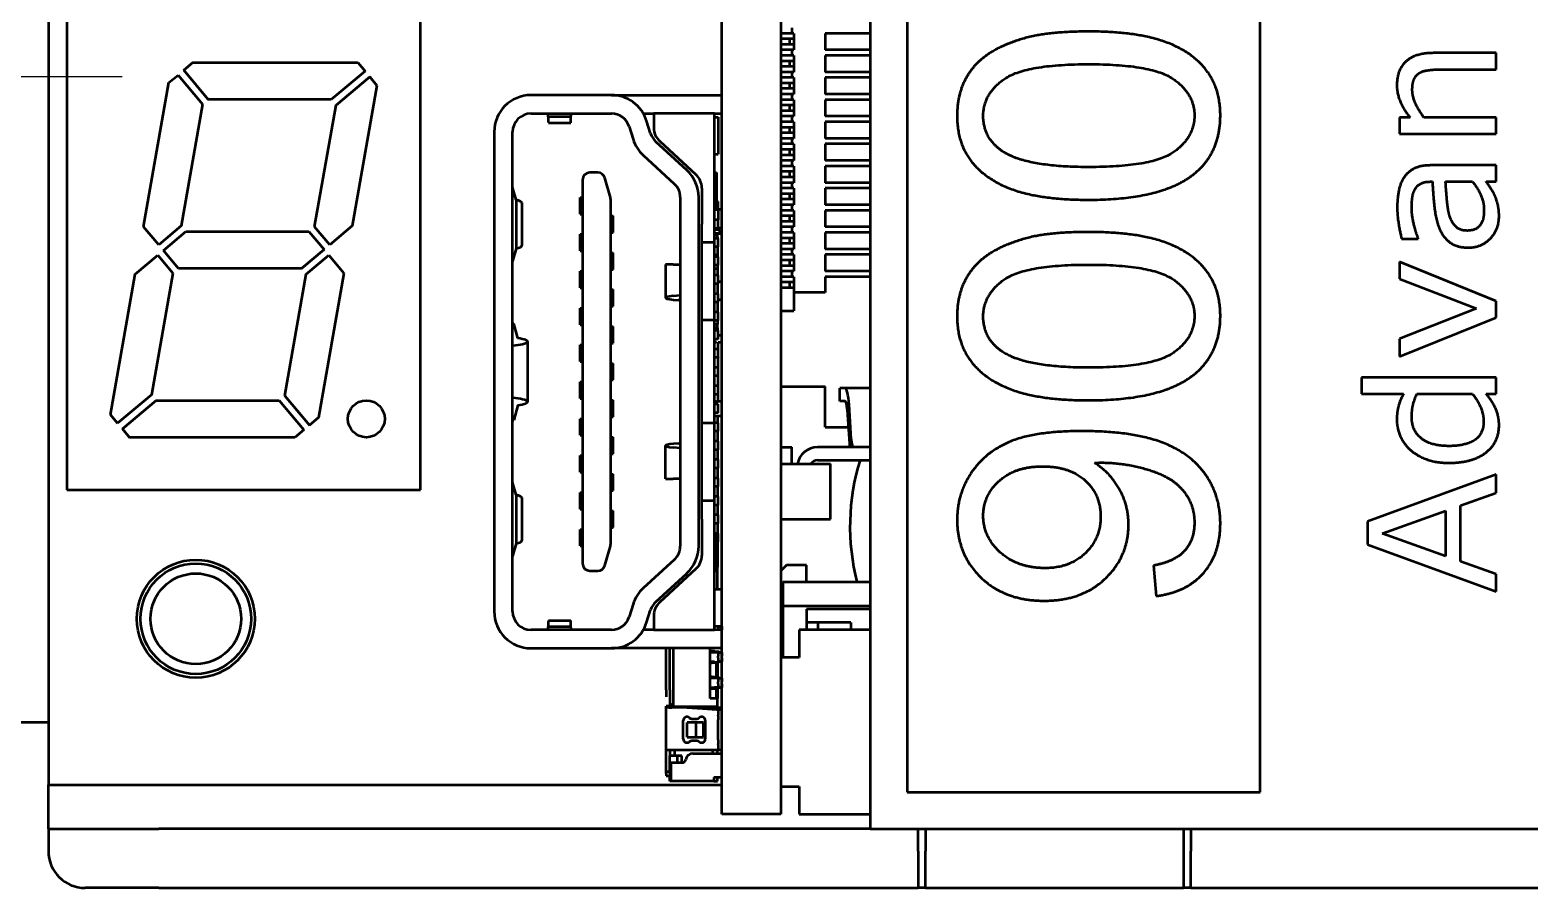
# Model space of a CAD drawing. Header units: millimetres. Extents: x 3137 to 5094, y 789 to 1822.
# Drawn here: x 3301.24 to 3341.92, y 1520.21 to 1543.48 of the extents above; entities that cross this region are included whole.
import ezdxf

# ---------------------------------------------------------------- set-up
doc = ezdxf.new("R2010")
doc.units = ezdxf.units.MM
doc.header["$LTSCALE"] = 1.8
doc.layers.add('외형선(ISO)', color=7, linetype='Continuous', lineweight=50)
doc.layers.add('중심 표식(ISO)', color=7, linetype='Continuous', lineweight=25)

msp = doc.modelspace()

# ---------------------------------------------------------------- linework, layer by layer
at = {"layer": '외형선(ISO)'}
for p, q in [((3321.618, 1612.211), (3321.618, 1522.211)), ((3324.042, 1611.811), (3324.042, 1521.811)), ((3301.742, 1611.011), (3301.742, 1523.011)), ((3325.042, 1610.811), (3325.042, 1522.811)), ((3334.627, 1522.811), (3334.627, 1610.811)), ((3320.018, 1522.211), (3320.018, 1551.111)), ((3302.242, 1544.011), (3302.242, 1531.011)), ((3311.842, 1531.011), (3311.842, 1544.011)), ((3321.918, 1543.386), (3321.618, 1543.386)), ((3321.918, 1543.536), (3321.918, 1543.386)), ((3321.968, 1543.386), (3321.918, 1543.386)), ((3321.968, 1543.386), (3321.968, 1542.936)), ((3322.818, 1543.386), (3322.818, 1542.936)), ((3324.042, 1543.386), (3322.818, 1543.386)), ((3321.856, 1543.236), (3321.618, 1543.236)), ((3321.856, 1543.086), (3321.618, 1543.086)), ((3321.918, 1542.936), (3321.618, 1542.936)), ((3321.968, 1543.236), (3321.856, 1543.236)), ((3321.856, 1543.236), (3321.856, 1543.086)), ((3321.968, 1543.086), (3321.856, 1543.086)), ((3321.968, 1542.936), (3321.918, 1542.936)), ((3321.918, 1542.936), (3321.918, 1542.786)), ((3324.042, 1542.936), (3322.818, 1542.936)), ((3305.413, 1542.385), (3305.658, 1542.591)), ((3305.658, 1542.591), (3305.413, 1542.385)), ((3305.658, 1542.591), (3310.141, 1542.591)), ((3305.658, 1542.591), (3310.141, 1542.591)), ((3310.141, 1542.591), (3310.335, 1542.36)), ((3310.141, 1542.591), (3310.335, 1542.36)), ((3321.918, 1542.786), (3321.618, 1542.786)), ((3321.856, 1542.636), (3321.618, 1542.636)), ((3321.968, 1542.636), (3321.856, 1542.636)), ((3321.856, 1542.636), (3321.856, 1542.486)), ((3321.968, 1542.786), (3321.918, 1542.786)), ((3321.968, 1542.786), (3321.968, 1542.336)), ((3322.818, 1542.786), (3322.818, 1542.336)), ((3324.042, 1542.786), (3322.818, 1542.786)), ((3341.033, 1542.853), (3339.327, 1542.853)), ((3341.033, 1542.41), (3341.033, 1542.853)), ((3305.014, 1542.05), (3305.259, 1542.256)), ((3305.014, 1542.05), (3305.259, 1542.256)), ((3305.259, 1542.256), (3305.926, 1541.462)), ((3305.259, 1542.256), (3305.926, 1541.462)), ((3306.079, 1541.591), (3305.413, 1542.385)), ((3305.413, 1542.385), (3306.079, 1541.591)), ((3310.335, 1542.36), (3309.418, 1541.591)), ((3310.335, 1542.36), (3309.418, 1541.591)), ((3309.547, 1541.437), (3310.463, 1542.207)), ((3310.463, 1542.207), (3309.547, 1541.437)), ((3310.463, 1542.207), (3310.657, 1541.976)), ((3310.657, 1541.976), (3310.463, 1542.207)), ((3321.856, 1542.486), (3321.618, 1542.486)), ((3321.918, 1542.336), (3321.618, 1542.336)), ((3321.918, 1542.186), (3321.618, 1542.186)), ((3321.968, 1542.486), (3321.856, 1542.486)), ((3321.968, 1542.336), (3321.918, 1542.336)), ((3321.918, 1542.336), (3321.918, 1542.186)), ((3321.968, 1542.186), (3321.918, 1542.186)), ((3321.968, 1542.186), (3321.968, 1541.736)), ((3324.042, 1542.336), (3322.818, 1542.336)), ((3322.818, 1542.186), (3322.818, 1541.736)), ((3324.042, 1542.186), (3322.818, 1542.186)), ((3339.536, 1542.41), (3341.033, 1542.41)), ((3304.324, 1538.139), (3305.014, 1542.05)), ((3304.324, 1538.139), (3305.014, 1542.05)), ((3310.657, 1541.976), (3309.985, 1538.164)), ((3310.657, 1541.976), (3309.985, 1538.164)), ((3321.856, 1542.036), (3321.618, 1542.036)), ((3321.856, 1541.886), (3321.618, 1541.886)), ((3321.918, 1541.736), (3321.618, 1541.736)), ((3321.968, 1542.036), (3321.856, 1542.036)), ((3321.856, 1542.036), (3321.856, 1541.886)), ((3321.968, 1541.886), (3321.856, 1541.886)), ((3321.968, 1541.736), (3321.918, 1541.736)), ((3321.918, 1541.736), (3321.918, 1541.586)), ((3324.042, 1541.736), (3322.818, 1541.736)), ((3305.926, 1541.462), (3305.344, 1538.164)), ((3305.926, 1541.462), (3305.344, 1538.164)), ((3309.418, 1541.591), (3306.079, 1541.591)), ((3309.418, 1541.591), (3306.079, 1541.591)), ((3308.965, 1538.139), (3309.547, 1541.437)), ((3308.965, 1538.139), (3309.547, 1541.437)), ((3317.021, 1541.711), (3314.838, 1541.711)), ((3317.021, 1541.711), (3320.018, 1541.711)), ((3321.918, 1541.586), (3321.618, 1541.586)), ((3321.856, 1541.436), (3321.618, 1541.436)), ((3321.968, 1541.436), (3321.856, 1541.436)), ((3321.856, 1541.436), (3321.856, 1541.286)), ((3321.968, 1541.586), (3321.918, 1541.586)), ((3321.968, 1541.586), (3321.968, 1541.136)), ((3322.818, 1541.586), (3322.818, 1541.136)), ((3324.042, 1541.586), (3322.818, 1541.586)), ((3314.838, 1541.211), (3317.021, 1541.211)), ((3315.305, 1541.126), (3315.29, 1541.211)), ((3315.92, 1541.126), (3315.305, 1541.126)), ((3315.309, 1540.961), (3315.917, 1540.961)), ((3315.92, 1541.126), (3315.935, 1541.211)), ((3317.887, 1541.211), (3318.168, 1541.211)), ((3318.084, 1540.666), (3317.975, 1541.012)), ((3319.818, 1541.211), (3318.168, 1541.211)), ((3318.168, 1541.211), (3318.168, 1540.83)), ((3319.818, 1538.211), (3319.818, 1541.211)), ((3319.818, 1541.211), (3320.018, 1541.211)), ((3319.818, 1541.111), (3319.918, 1541.111)), ((3319.918, 1541.111), (3319.918, 1540.111)), ((3321.856, 1541.286), (3321.618, 1541.286)), ((3321.918, 1541.136), (3321.618, 1541.136)), ((3321.918, 1540.986), (3321.618, 1540.986)), ((3321.968, 1541.286), (3321.856, 1541.286)), ((3321.968, 1541.136), (3321.918, 1541.136)), ((3321.918, 1541.136), (3321.918, 1540.986)), ((3321.968, 1540.986), (3321.918, 1540.986)), ((3321.968, 1540.986), (3321.968, 1540.536)), ((3324.042, 1541.136), (3322.818, 1541.136)), ((3322.818, 1540.986), (3322.818, 1540.536)), ((3324.042, 1540.986), (3322.818, 1540.986)), ((3338.407, 1541.101), (3338.407, 1540.658)), ((3338.698, 1541.101), (3338.407, 1541.101)), ((3341.033, 1541.101), (3339.07, 1541.101)), ((3341.033, 1540.658), (3341.033, 1541.101)), ((3313.838, 1540.711), (3313.838, 1527.711)), ((3314.338, 1527.711), (3314.338, 1540.711)), ((3317.498, 1540.861), (3317.607, 1540.516)), ((3321.856, 1540.836), (3321.618, 1540.836)), ((3321.856, 1540.686), (3321.618, 1540.686)), ((3321.918, 1540.536), (3321.618, 1540.536)), ((3321.968, 1540.836), (3321.856, 1540.836)), ((3321.856, 1540.836), (3321.856, 1540.686)), ((3321.968, 1540.686), (3321.856, 1540.686)), ((3321.968, 1540.536), (3321.918, 1540.536)), ((3321.918, 1540.536), (3321.918, 1540.386)), ((3324.042, 1540.536), (3322.818, 1540.536)), ((3338.407, 1540.658), (3341.033, 1540.658)), ((3319.063, 1539.678), (3318.223, 1540.448)), ((3318.329, 1540.462), (3319.311, 1539.559)), ((3319.818, 1540.111), (3319.918, 1540.111)), ((3321.918, 1540.386), (3321.618, 1540.386)), ((3321.856, 1540.236), (3321.618, 1540.236)), ((3321.968, 1540.236), (3321.856, 1540.236)), ((3321.856, 1540.236), (3321.856, 1540.086)), ((3321.968, 1540.386), (3321.918, 1540.386)), ((3321.968, 1540.386), (3321.968, 1539.936)), ((3322.818, 1540.386), (3322.818, 1539.936)), ((3324.042, 1540.386), (3322.818, 1540.386)), ((3317.885, 1540.08), (3318.725, 1539.309)), ((3321.856, 1540.086), (3321.618, 1540.086)), ((3321.918, 1539.936), (3321.618, 1539.936)), ((3321.918, 1539.786), (3321.618, 1539.786)), ((3321.968, 1540.086), (3321.856, 1540.086)), ((3321.968, 1539.936), (3321.918, 1539.936)), ((3321.918, 1539.936), (3321.918, 1539.786)), ((3321.968, 1539.786), (3321.918, 1539.786)), ((3321.968, 1539.786), (3321.968, 1539.336)), ((3324.042, 1539.936), (3322.818, 1539.936)), ((3322.818, 1539.786), (3322.818, 1539.336)), ((3324.042, 1539.786), (3322.818, 1539.786)), ((3341.033, 1539.807), (3339.25, 1539.807)), ((3341.033, 1539.364), (3341.033, 1539.807)), ((3316.235, 1539.411), (3316.235, 1529.011)), ((3316.649, 1539.611), (3316.435, 1539.611)), ((3316.992, 1538.938), (3316.842, 1539.466)), ((3319.818, 1539.611), (3319.868, 1539.611)), ((3319.868, 1539.611), (3319.868, 1538.611)), ((3321.856, 1539.636), (3321.618, 1539.636)), ((3321.856, 1539.486), (3321.618, 1539.486)), ((3321.918, 1539.336), (3321.618, 1539.336)), ((3321.968, 1539.636), (3321.856, 1539.636)), ((3321.856, 1539.636), (3321.856, 1539.486)), ((3321.968, 1539.486), (3321.856, 1539.486)), ((3321.968, 1539.336), (3321.918, 1539.336)), ((3321.918, 1539.336), (3321.918, 1539.186)), ((3324.042, 1539.336), (3322.818, 1539.336)), ((3339.23, 1539.364), (3339.298, 1539.364)), ((3339.656, 1539.364), (3340.39, 1539.364)), ((3340.756, 1539.364), (3341.033, 1539.364)), ((3314.433, 1538.868), (3314.338, 1539.211)), ((3314.433, 1538.868), (3314.433, 1537.554)), ((3316.168, 1538.486), (3316.168, 1538.936)), ((3316.168, 1538.936), (3316.235, 1538.936)), ((3317, 1529.539), (3317, 1538.883)), ((3318.888, 1538.941), (3318.888, 1529.481)), ((3319.388, 1529.481), (3319.388, 1538.941)), ((3319.473, 1539.191), (3319.473, 1538.211)), ((3321.918, 1539.186), (3321.618, 1539.186)), ((3321.856, 1539.036), (3321.618, 1539.036)), ((3321.856, 1538.886), (3321.618, 1538.886)), ((3321.968, 1539.036), (3321.856, 1539.036)), ((3321.856, 1539.036), (3321.856, 1538.886)), ((3321.968, 1538.886), (3321.856, 1538.886)), ((3321.968, 1539.186), (3321.918, 1539.186)), ((3321.968, 1539.186), (3321.968, 1538.736)), ((3322.818, 1539.186), (3322.818, 1538.736)), ((3324.042, 1539.186), (3322.818, 1539.186)), ((3314.588, 1538.791), (3314.588, 1537.63)), ((3316.168, 1538.486), (3316.235, 1538.486)), ((3319.818, 1538.611), (3319.868, 1538.611)), ((3319.918, 1538.596), (3319.818, 1538.596)), ((3319.918, 1538.826), (3319.868, 1538.826)), ((3319.918, 1538.596), (3319.918, 1538.826)), ((3320.018, 1538.611), (3319.918, 1538.611)), ((3319.918, 1538.596), (3319.918, 1538.461)), ((3319.918, 1538.461), (3319.918, 1538.326)), ((3321.918, 1538.736), (3321.618, 1538.736)), ((3321.918, 1538.586), (3321.618, 1538.586)), ((3321.968, 1538.736), (3321.918, 1538.736)), ((3321.918, 1538.736), (3321.918, 1538.586)), ((3321.968, 1538.586), (3321.918, 1538.586)), ((3321.968, 1538.586), (3321.968, 1538.136)), ((3324.042, 1538.736), (3322.818, 1538.736)), ((3322.818, 1538.586), (3322.818, 1538.136)), ((3324.042, 1538.586), (3322.818, 1538.586)), ((3304.734, 1537.652), (3304.324, 1538.139)), ((3304.734, 1537.652), (3304.324, 1538.139)), ((3305.344, 1538.164), (3304.734, 1537.652)), ((3305.344, 1538.164), (3304.734, 1537.652)), ((3309.374, 1537.652), (3308.965, 1538.139)), ((3309.374, 1537.652), (3308.965, 1538.139)), ((3309.985, 1538.164), (3309.374, 1537.652)), ((3309.985, 1538.164), (3309.374, 1537.652)), ((3317, 1538.436), (3317.068, 1538.436)), ((3317.068, 1537.986), (3317.068, 1538.436)), ((3319.473, 1537.711), (3319.473, 1538.211)), ((3319.918, 1538.326), (3319.818, 1538.326)), ((3319.818, 1537.711), (3319.818, 1538.211)), ((3319.918, 1538.096), (3319.818, 1538.096)), ((3319.958, 1538.061), (3319.818, 1538.061)), ((3319.898, 1538.075), (3319.898, 1538.096)), ((3319.898, 1538.075), (3319.898, 1538.061)), ((3319.918, 1538.096), (3319.918, 1538.326)), ((3319.918, 1538.109), (3319.918, 1538.061)), ((3319.918, 1538.109), (3320.018, 1538.109)), ((3319.958, 1537.961), (3319.958, 1538.061)), ((3321.856, 1538.436), (3321.618, 1538.436)), ((3321.856, 1538.286), (3321.618, 1538.286)), ((3321.918, 1538.136), (3321.618, 1538.136)), ((3321.968, 1538.436), (3321.856, 1538.436)), ((3321.856, 1538.436), (3321.856, 1538.286)), ((3321.968, 1538.286), (3321.856, 1538.286)), ((3321.968, 1538.136), (3321.918, 1538.136)), ((3321.918, 1538.136), (3321.918, 1537.986)), ((3324.042, 1538.136), (3322.818, 1538.136)), ((3304.862, 1537.498), (3305.473, 1538.011)), ((3304.862, 1537.498), (3305.473, 1538.011)), ((3305.473, 1538.011), (3308.812, 1538.011)), ((3305.473, 1538.011), (3308.812, 1538.011)), ((3308.812, 1538.011), (3309.221, 1537.523)), ((3308.812, 1538.011), (3309.221, 1537.523)), ((3316.168, 1537.486), (3316.168, 1537.936)), ((3316.168, 1537.936), (3316.235, 1537.936)), ((3317, 1537.986), (3317.068, 1537.986)), ((3319.818, 1537.711), (3319.473, 1537.711)), ((3319.473, 1537.211), (3319.473, 1537.711)), ((3319.958, 1537.961), (3319.818, 1537.961)), ((3319.898, 1537.911), (3319.818, 1537.911)), ((3319.918, 1537.826), (3319.818, 1537.826)), ((3319.818, 1537.211), (3319.818, 1537.711)), ((3319.898, 1537.961), (3319.898, 1537.949)), ((3320.018, 1537.949), (3319.898, 1537.949)), ((3319.898, 1537.911), (3319.898, 1537.949)), ((3319.898, 1537.861), (3319.898, 1537.911)), ((3319.898, 1537.861), (3319.898, 1537.826)), ((3319.918, 1537.949), (3319.918, 1537.961)), ((3319.918, 1537.596), (3319.918, 1537.826)), ((3320.018, 1538.014), (3319.958, 1538.014)), ((3321.918, 1537.986), (3321.618, 1537.986)), ((3321.856, 1537.836), (3321.618, 1537.836)), ((3321.856, 1537.686), (3321.618, 1537.686)), ((3321.968, 1537.836), (3321.856, 1537.836)), ((3321.856, 1537.836), (3321.856, 1537.686)), ((3321.968, 1537.686), (3321.856, 1537.686)), ((3321.968, 1537.986), (3321.918, 1537.986)), ((3321.968, 1537.986), (3321.968, 1537.536)), ((3322.818, 1537.986), (3322.818, 1537.536)), ((3324.042, 1537.986), (3322.818, 1537.986)), ((3338.464, 1537.81), (3338.913, 1537.81)), ((3338.913, 1537.81), (3338.913, 1537.833)), ((3304.098, 1536.857), (3304.709, 1537.37)), ((3304.098, 1536.857), (3304.709, 1537.37)), ((3304.709, 1537.37), (3305.118, 1536.882)), ((3304.709, 1537.37), (3305.118, 1536.882)), ((3305.271, 1537.011), (3304.862, 1537.498)), ((3305.271, 1537.011), (3304.862, 1537.498)), ((3309.221, 1537.523), (3308.61, 1537.011)), ((3308.61, 1537.011), (3309.221, 1537.523)), ((3308.739, 1536.857), (3309.35, 1537.37)), ((3308.739, 1536.857), (3309.35, 1537.37)), ((3309.35, 1537.37), (3309.759, 1536.882)), ((3309.35, 1537.37), (3309.759, 1536.882)), ((3314.433, 1537.554), (3314.338, 1537.211)), ((3316.168, 1537.486), (3316.235, 1537.486)), ((3317, 1537.436), (3317.068, 1537.436)), ((3317.068, 1536.986), (3317.068, 1537.436)), ((3319.918, 1537.596), (3319.818, 1537.596)), ((3319.818, 1537.331), (3319.848, 1537.361)), ((3319.918, 1537.326), (3319.818, 1537.326)), ((3319.848, 1537.361), (3319.898, 1537.411)), ((3319.898, 1537.596), (3319.898, 1537.411)), ((3319.898, 1537.411), (3319.898, 1537.326)), ((3319.918, 1537.096), (3319.918, 1537.326)), ((3321.918, 1537.536), (3321.618, 1537.536)), ((3321.918, 1537.386), (3321.618, 1537.386)), ((3321.968, 1537.536), (3321.918, 1537.536)), ((3321.918, 1537.536), (3321.918, 1537.386)), ((3321.968, 1537.386), (3321.918, 1537.386)), ((3321.968, 1537.386), (3321.968, 1536.936)), ((3324.042, 1537.536), (3322.818, 1537.536)), ((3322.818, 1537.386), (3322.818, 1536.936)), ((3324.042, 1537.386), (3322.818, 1537.386)), ((3303.426, 1533.045), (3304.098, 1536.857)), ((3303.426, 1533.045), (3304.098, 1536.857)), ((3305.118, 1536.882), (3304.537, 1533.584)), ((3305.118, 1536.882), (3304.537, 1533.584)), ((3308.61, 1537.011), (3305.271, 1537.011)), ((3308.61, 1537.011), (3305.271, 1537.011)), ((3308.157, 1533.559), (3308.739, 1536.857)), ((3308.157, 1533.559), (3308.739, 1536.857)), ((3309.759, 1536.882), (3309.069, 1532.971)), ((3309.759, 1536.882), (3309.069, 1532.971)), ((3316.168, 1536.486), (3316.168, 1536.936)), ((3316.168, 1536.936), (3316.235, 1536.936)), ((3317, 1536.986), (3317.068, 1536.986)), ((3318.695, 1537.117), (3318.488, 1537.117)), ((3318.488, 1537.117), (3318.488, 1536.214)), ((3318.695, 1537.117), (3318.888, 1537.117)), ((3319.473, 1536.111), (3319.473, 1537.211)), ((3319.818, 1536.111), (3319.818, 1537.211)), ((3319.918, 1537.096), (3319.818, 1537.096)), ((3319.818, 1537.011), (3319.898, 1537.011)), ((3319.898, 1537.096), (3319.898, 1536.826)), ((3321.856, 1537.236), (3321.618, 1537.236)), ((3321.856, 1537.086), (3321.618, 1537.086)), ((3321.918, 1536.936), (3321.618, 1536.936)), ((3321.968, 1537.236), (3321.856, 1537.236)), ((3321.856, 1537.236), (3321.856, 1537.086)), ((3321.968, 1537.086), (3321.856, 1537.086)), ((3321.968, 1536.936), (3321.918, 1536.936)), ((3321.918, 1536.936), (3321.918, 1536.786)), ((3324.042, 1536.936), (3322.818, 1536.936)), ((3338.407, 1537.19), (3338.407, 1536.727)), ((3341.033, 1536.127), (3338.407, 1537.19)), ((3316.168, 1536.486), (3316.235, 1536.486)), ((3317, 1536.436), (3317.068, 1536.436)), ((3317.068, 1535.986), (3317.068, 1536.436)), ((3319.918, 1536.826), (3319.818, 1536.826)), ((3319.918, 1536.596), (3319.818, 1536.596)), ((3319.898, 1536.596), (3319.898, 1536.326)), ((3319.918, 1536.596), (3319.918, 1536.826)), ((3319.918, 1536.661), (3320.018, 1536.661)), ((3321.918, 1536.786), (3321.618, 1536.786)), ((3321.856, 1536.636), (3321.618, 1536.636)), ((3321.856, 1536.486), (3321.618, 1536.486)), ((3321.968, 1536.636), (3321.856, 1536.636)), ((3321.856, 1536.636), (3321.856, 1536.486)), ((3321.968, 1536.486), (3321.856, 1536.486)), ((3321.968, 1536.786), (3321.918, 1536.786)), ((3321.968, 1536.786), (3321.968, 1536.356)), ((3322.818, 1536.786), (3322.818, 1536.356)), ((3324.042, 1536.786), (3322.818, 1536.786)), ((3338.407, 1536.727), (3340.496, 1535.921)), ((3318.695, 1536.265), (3318.888, 1536.283)), ((3319.473, 1535.611), (3319.473, 1536.111)), ((3319.918, 1536.326), (3319.818, 1536.326)), ((3319.818, 1535.611), (3319.818, 1536.111)), ((3319.918, 1536.096), (3319.818, 1536.096)), ((3319.898, 1536.096), (3319.898, 1535.826)), ((3319.918, 1536.096), (3319.918, 1536.326)), ((3320.018, 1536.161), (3319.918, 1536.161)), ((3321.968, 1536.356), (3321.968, 1535.861)), ((3322.818, 1536.356), (3321.968, 1536.356)), ((3341.033, 1535.684), (3341.033, 1536.127)), ((3316.168, 1535.486), (3316.168, 1535.936)), ((3316.168, 1535.936), (3316.235, 1535.936)), ((3317, 1535.986), (3317.068, 1535.986)), ((3319.918, 1535.826), (3319.818, 1535.826)), ((3319.918, 1535.596), (3319.918, 1535.826)), ((3321.618, 1535.861), (3321.968, 1535.861)), ((3340.496, 1535.921), (3338.407, 1535.104)), ((3338.407, 1534.627), (3341.033, 1535.684)), ((3314.338, 1535.522), (3314.369, 1535.522)), ((3314.477, 1535.12), (3314.369, 1535.522)), ((3316.168, 1535.486), (3316.235, 1535.486)), ((3317, 1535.436), (3317.068, 1535.436)), ((3317.068, 1534.986), (3317.068, 1535.436)), ((3319.818, 1535.611), (3319.473, 1535.611)), ((3319.473, 1535.111), (3319.473, 1535.611)), ((3319.818, 1535.111), (3319.818, 1535.611)), ((3319.918, 1535.596), (3319.818, 1535.596)), ((3319.818, 1535.501), (3319.898, 1535.501)), ((3319.898, 1535.401), (3319.818, 1535.401)), ((3319.918, 1535.326), (3319.818, 1535.326)), ((3319.898, 1535.596), (3319.898, 1535.501)), ((3319.898, 1535.401), (3319.898, 1535.501)), ((3319.898, 1535.401), (3319.898, 1535.331)), ((3319.898, 1535.331), (3319.898, 1535.326)), ((3319.918, 1535.096), (3319.918, 1535.326)), ((3314.738, 1535.028), (3314.738, 1533.394)), ((3316.168, 1534.486), (3316.168, 1534.936)), ((3316.168, 1534.936), (3316.235, 1534.936)), ((3317, 1534.986), (3317.068, 1534.986)), ((3319.473, 1533.311), (3319.473, 1535.111)), ((3319.818, 1533.311), (3319.818, 1535.111)), ((3319.918, 1535.096), (3319.818, 1535.096)), ((3319.918, 1534.826), (3319.818, 1534.826)), ((3319.868, 1535.011), (3319.855, 1535.011)), ((3319.918, 1535.201), (3320.018, 1535.201)), ((3319.918, 1535.011), (3320.018, 1535.011)), ((3319.918, 1534.861), (3319.918, 1535.011)), ((3319.918, 1534.826), (3319.918, 1534.861)), ((3319.918, 1534.596), (3319.918, 1534.826)), ((3338.407, 1535.104), (3338.407, 1534.627)), ((3316.168, 1534.486), (3316.235, 1534.486)), ((3317, 1534.436), (3317.068, 1534.436)), ((3317.068, 1533.986), (3317.068, 1534.436)), ((3319.918, 1534.596), (3319.818, 1534.596)), ((3319.918, 1534.596), (3319.918, 1534.587)), ((3319.918, 1534.326), (3319.918, 1534.587)), ((3317, 1533.986), (3317.068, 1533.986)), ((3319.918, 1534.326), (3319.818, 1534.326)), ((3319.918, 1534.096), (3319.818, 1534.096)), ((3319.918, 1534.096), (3319.918, 1534.326)), ((3319.918, 1533.826), (3319.918, 1534.096)), ((3337.376, 1534.05), (3337.376, 1533.607)), ((3341.033, 1534.05), (3337.376, 1534.05)), ((3341.033, 1533.607), (3341.033, 1534.05)), ((3304.537, 1533.584), (3303.62, 1532.814)), ((3304.537, 1533.584), (3303.62, 1532.814)), ((3316.168, 1533.486), (3316.168, 1533.936)), ((3316.168, 1533.936), (3316.235, 1533.936)), ((3319.918, 1533.826), (3319.818, 1533.826)), ((3319.918, 1533.596), (3319.818, 1533.596)), ((3319.918, 1533.596), (3319.918, 1533.826)), ((3319.918, 1533.551), (3319.918, 1533.596)), ((3321.618, 1533.811), (3322.818, 1533.811)), ((3322.818, 1532.711), (3322.818, 1533.811)), ((3323.363, 1533.761), (3323.218, 1533.761)), ((3323.218, 1533.411), (3323.218, 1533.761)), ((3324.042, 1533.761), (3323.363, 1533.761)), ((3337.376, 1533.607), (3338.513, 1533.607)), ((3338.878, 1533.607), (3340.387, 1533.607)), ((3340.758, 1533.607), (3341.033, 1533.607)), ((3303.748, 1532.661), (3304.665, 1533.431)), ((3304.665, 1533.431), (3303.748, 1532.661)), ((3304.665, 1533.431), (3308.004, 1533.431)), ((3304.665, 1533.431), (3308.004, 1533.431)), ((3308.004, 1533.431), (3308.67, 1532.637)), ((3308.004, 1533.431), (3308.67, 1532.637)), ((3308.824, 1532.765), (3308.157, 1533.559)), ((3308.157, 1533.559), (3308.824, 1532.765)), ((3314.477, 1533.301), (3314.369, 1532.899)), ((3316.168, 1533.486), (3316.235, 1533.486)), ((3317, 1533.436), (3317.068, 1533.436)), ((3317.068, 1532.986), (3317.068, 1533.436)), ((3319.473, 1532.811), (3319.473, 1533.311)), ((3319.918, 1533.326), (3319.818, 1533.326)), ((3319.818, 1532.811), (3319.818, 1533.311)), ((3319.855, 1533.401), (3319.868, 1533.401)), ((3319.918, 1533.401), (3319.868, 1533.401)), ((3319.918, 1533.401), (3319.918, 1533.551)), ((3320.018, 1533.401), (3319.918, 1533.401)), ((3319.918, 1533.096), (3319.918, 1533.326)), ((3323.363, 1533.411), (3323.218, 1533.411)), ((3323.416, 1533.19), (3323.476, 1532.251)), ((3323.529, 1532.381), (3323.468, 1533.32)), ((3303.62, 1532.814), (3303.426, 1533.045)), ((3303.426, 1533.045), (3303.62, 1532.814)), ((3309.069, 1532.971), (3308.824, 1532.765)), ((3308.824, 1532.765), (3309.069, 1532.971)), ((3314.338, 1532.899), (3314.369, 1532.899)), ((3316.168, 1532.486), (3316.168, 1532.936)), ((3316.168, 1532.936), (3316.235, 1532.936)), ((3317, 1532.986), (3317.068, 1532.986)), ((3319.818, 1532.811), (3319.473, 1532.811)), ((3319.473, 1532.311), (3319.473, 1532.811)), ((3319.918, 1533.096), (3319.818, 1533.096)), ((3319.818, 1533.001), (3319.848, 1533.001)), ((3319.918, 1532.826), (3319.818, 1532.826)), ((3319.818, 1532.311), (3319.818, 1532.811)), ((3320.018, 1533.001), (3319.848, 1533.001)), ((3319.898, 1533.001), (3319.898, 1532.987)), ((3319.898, 1532.987), (3319.898, 1532.826)), ((3319.918, 1532.596), (3319.918, 1532.826)), ((3303.942, 1532.431), (3303.748, 1532.661)), ((3303.748, 1532.661), (3303.942, 1532.431)), ((3308.425, 1532.431), (3303.942, 1532.431)), ((3308.425, 1532.431), (3303.942, 1532.431)), ((3308.67, 1532.637), (3308.425, 1532.431)), ((3308.67, 1532.637), (3308.425, 1532.431)), ((3316.168, 1532.486), (3316.235, 1532.486)), ((3317, 1532.436), (3317.068, 1532.436)), ((3317.068, 1531.986), (3317.068, 1532.436)), ((3319.918, 1532.596), (3319.818, 1532.596)), ((3319.898, 1532.596), (3319.898, 1532.326)), ((3322.818, 1532.711), (3323.447, 1532.711)), ((3317, 1531.986), (3317.068, 1531.986)), ((3318.488, 1531.304), (3318.488, 1532.207)), ((3318.888, 1532.138), (3318.695, 1532.157)), ((3319.473, 1531.211), (3319.473, 1532.311)), ((3319.918, 1532.326), (3319.818, 1532.326)), ((3319.818, 1531.211), (3319.818, 1532.311)), ((3319.918, 1532.096), (3319.818, 1532.096)), ((3319.898, 1532.096), (3319.898, 1531.826)), ((3319.918, 1532.096), (3319.918, 1532.326)), ((3321.618, 1532.161), (3321.918, 1532.161)), ((3321.918, 1531.711), (3321.918, 1532.161)), ((3324.042, 1532.161), (3322.608, 1532.161)), ((3316.168, 1531.486), (3316.168, 1531.936)), ((3316.168, 1531.936), (3316.235, 1531.936)), ((3319.918, 1531.826), (3319.818, 1531.826)), ((3319.918, 1531.596), (3319.818, 1531.596)), ((3319.898, 1531.596), (3319.898, 1531.326)), ((3319.918, 1531.596), (3319.918, 1531.826)), ((3321.618, 1531.711), (3322.018, 1531.711)), ((3322.018, 1531.711), (3322.568, 1531.711)), ((3322.568, 1531.711), (3322.968, 1531.711)), ((3322.608, 1531.811), (3324.042, 1531.811)), ((3322.968, 1530.211), (3322.968, 1531.711)), ((3314.433, 1530.868), (3314.338, 1531.211)), ((3316.168, 1531.486), (3316.235, 1531.486)), ((3317, 1531.436), (3317.068, 1531.436)), ((3317.068, 1530.986), (3317.068, 1531.436)), ((3318.488, 1531.304), (3318.695, 1531.304)), ((3318.888, 1531.304), (3318.695, 1531.304)), ((3319.473, 1530.711), (3319.473, 1531.211)), ((3319.918, 1531.326), (3319.818, 1531.326)), ((3319.818, 1530.711), (3319.818, 1531.211)), ((3319.918, 1531.096), (3319.918, 1531.326)), ((3341.033, 1531.424), (3337.533, 1530.15)), ((3341.033, 1530.93), (3341.033, 1531.424)), ((3302.242, 1531.011), (3311.842, 1531.011)), ((3314.433, 1530.868), (3314.433, 1529.554)), ((3314.588, 1530.791), (3314.588, 1529.63)), ((3316.168, 1530.486), (3316.168, 1530.936)), ((3316.168, 1530.936), (3316.235, 1530.936)), ((3317, 1530.986), (3317.068, 1530.986)), ((3319.918, 1531.096), (3319.818, 1531.096)), ((3319.918, 1530.826), (3319.818, 1530.826)), ((3319.898, 1531.096), (3319.898, 1530.826)), ((3319.918, 1530.596), (3319.918, 1530.826)), ((3340.061, 1530.587), (3341.033, 1530.93)), ((3316.168, 1530.486), (3316.235, 1530.486)), ((3317, 1530.436), (3317.068, 1530.436)), ((3317.068, 1529.986), (3317.068, 1530.436)), ((3319.818, 1530.711), (3319.473, 1530.711)), ((3319.473, 1530.211), (3319.473, 1530.711)), ((3319.818, 1530.211), (3319.818, 1530.711)), ((3319.918, 1530.596), (3319.818, 1530.596)), ((3319.918, 1530.326), (3319.818, 1530.326)), ((3319.898, 1530.596), (3319.898, 1530.326)), ((3319.918, 1530.096), (3319.918, 1530.326)), ((3337.938, 1529.827), (3339.658, 1530.441)), ((3339.658, 1530.441), (3339.658, 1529.21)), ((3340.061, 1529.064), (3340.061, 1530.587)), ((3316.168, 1529.486), (3316.168, 1529.936)), ((3316.168, 1529.936), (3316.235, 1529.936)), ((3317, 1529.986), (3317.068, 1529.986)), ((3319.473, 1530.211), (3319.473, 1529.23)), ((3319.818, 1527.211), (3319.818, 1530.211)), ((3319.918, 1530.096), (3319.818, 1530.096)), ((3319.898, 1530.096), (3319.898, 1529.826)), ((3321.618, 1530.211), (3322.018, 1530.211)), ((3322.018, 1530.211), (3322.568, 1530.211)), ((3322.568, 1530.211), (3322.968, 1530.211)), ((3337.533, 1530.15), (3337.533, 1529.527)), ((3314.433, 1529.554), (3314.338, 1529.211)), ((3319.918, 1529.826), (3319.818, 1529.826)), ((3319.818, 1529.811), (3319.868, 1529.811)), ((3319.868, 1529.811), (3319.868, 1528.811)), ((3319.918, 1529.596), (3319.868, 1529.596)), ((3319.898, 1529.596), (3319.898, 1529.211)), ((3319.918, 1529.596), (3319.918, 1529.826)), ((3337.533, 1529.527), (3341.033, 1528.253)), ((3339.658, 1529.21), (3337.938, 1529.827)), ((3316.168, 1529.486), (3316.235, 1529.486)), ((3316.842, 1528.956), (3316.992, 1529.484)), ((3318.725, 1529.112), (3317.885, 1528.341)), ((3319.898, 1529.211), (3319.868, 1529.211)), ((3319.898, 1529.211), (3319.898, 1528.911)), ((3316.435, 1528.811), (3316.649, 1528.811)), ((3318.223, 1527.973), (3319.063, 1528.743)), ((3319.311, 1528.862), (3318.329, 1527.959)), ((3319.818, 1528.811), (3319.868, 1528.811)), ((3319.898, 1528.911), (3319.868, 1528.911)), ((3319.898, 1528.311), (3319.898, 1528.911)), ((3321.768, 1528.961), (3321.618, 1528.811)), ((3322.318, 1528.961), (3321.768, 1528.961)), ((3322.318, 1528.511), (3322.318, 1528.961)), ((3331.73, 1528.955), (3331.805, 1528.128)), ((3341.033, 1528.724), (3340.061, 1529.064)), ((3341.033, 1528.253), (3341.033, 1528.724)), ((3319.818, 1528.311), (3320.018, 1528.311)), ((3321.668, 1528.511), (3324.042, 1528.511)), ((3321.668, 1528.511), (3321.668, 1527.861)), ((3317.607, 1527.905), (3317.498, 1527.56)), ((3317.975, 1527.409), (3318.084, 1527.755)), ((3318.168, 1527.591), (3318.168, 1527.211)), ((3321.668, 1527.861), (3321.668, 1526.461)), ((3321.668, 1527.861), (3324.042, 1527.861)), ((3324.042, 1527.771), (3322.318, 1527.771)), ((3322.318, 1527.771), (3322.318, 1527.411)), ((3317.021, 1527.211), (3314.838, 1527.211)), ((3315.29, 1527.211), (3315.305, 1527.295)), ((3315.92, 1527.295), (3315.305, 1527.295)), ((3315.309, 1527.461), (3315.917, 1527.461)), ((3315.935, 1527.211), (3315.92, 1527.295)), ((3318.168, 1527.211), (3317.887, 1527.211)), ((3318.168, 1527.211), (3319.818, 1527.211)), ((3319.818, 1527.311), (3320.018, 1527.311)), ((3319.819, 1527.301), (3319.818, 1527.301)), ((3320.018, 1527.211), (3319.818, 1527.211)), ((3319.895, 1527.301), (3319.819, 1527.301)), ((3319.895, 1527.301), (3319.918, 1527.301)), ((3319.918, 1527.301), (3320.018, 1527.301)), ((3319.918, 1527.301), (3319.918, 1527.211)), ((3320.018, 1527.301), (3320.018, 1527.211)), ((3321.618, 1527.361), (3321.668, 1527.361)), ((3322.118, 1527.211), (3322.118, 1526.461)), ((3324.042, 1527.211), (3322.118, 1527.211)), ((3322.318, 1527.411), (3322.318, 1527.211)), ((3322.618, 1527.411), (3322.318, 1527.411)), ((3323.518, 1527.411), (3322.618, 1527.411)), ((3322.618, 1527.411), (3322.618, 1527.211)), ((3323.518, 1527.411), (3323.518, 1527.211)), ((3314.838, 1526.711), (3317.021, 1526.711)), ((3320.018, 1526.711), (3317.021, 1526.711)), ((3318.508, 1525.586), (3318.508, 1526.711)), ((3318.608, 1525.586), (3318.608, 1526.711)), ((3318.708, 1525.176), (3318.708, 1526.711)), ((3319.698, 1525.351), (3319.698, 1526.711)), ((3319.821, 1526.631), (3319.698, 1526.642)), ((3319.698, 1526.642), (3319.82, 1526.631)), ((3319.819, 1526.601), (3319.698, 1526.601)), ((3319.698, 1526.351), (3319.819, 1526.351)), ((3319.82, 1526.321), (3319.698, 1526.31)), ((3319.698, 1526.31), (3319.821, 1526.321)), ((3319.895, 1526.601), (3319.819, 1526.601)), ((3319.858, 1526.323), (3319.858, 1525.947)), ((3319.874, 1526.625), (3319.909, 1526.625)), ((3319.909, 1526.327), (3319.874, 1526.327)), ((3319.941, 1526.613), (3319.887, 1526.613)), ((3319.941, 1526.339), (3319.887, 1526.339)), ((3319.895, 1526.601), (3319.918, 1526.601)), ((3319.918, 1526.351), (3319.895, 1526.351)), ((3319.898, 1526.301), (3319.898, 1526.326)), ((3319.898, 1526.301), (3319.898, 1525.926)), ((3319.918, 1526.601), (3320.018, 1526.601)), ((3319.918, 1526.601), (3319.918, 1526.501)), ((3319.918, 1526.451), (3319.918, 1526.501)), ((3319.918, 1526.451), (3319.918, 1526.351)), ((3319.918, 1526.351), (3320.018, 1526.351)), ((3320.018, 1526.601), (3320.018, 1526.501)), ((3320.018, 1526.451), (3320.018, 1526.501)), ((3320.018, 1526.451), (3320.018, 1526.351)), ((3320.018, 1526.401), (3320.018, 1526.401)), ((3322.118, 1526.461), (3321.618, 1526.461)), ((3319.821, 1525.931), (3319.698, 1525.942)), ((3319.698, 1525.942), (3319.82, 1525.931)), ((3319.819, 1525.901), (3319.698, 1525.901)), ((3319.895, 1525.901), (3319.819, 1525.901)), ((3319.858, 1525.947), (3319.858, 1525.929)), ((3319.874, 1525.925), (3319.909, 1525.925)), ((3319.941, 1525.913), (3319.887, 1525.913)), ((3319.895, 1525.901), (3319.918, 1525.901)), ((3319.918, 1525.901), (3320.018, 1525.901)), ((3319.918, 1525.901), (3319.918, 1525.801)), ((3320.018, 1525.901), (3320.018, 1525.801)), ((3318.508, 1525.586), (3318.508, 1525.394)), ((3318.608, 1525.586), (3318.608, 1525.481)), ((3318.608, 1525.481), (3318.608, 1525.226)), ((3319.698, 1525.651), (3319.819, 1525.651)), ((3319.82, 1525.621), (3319.698, 1525.61)), ((3319.698, 1525.61), (3319.821, 1525.621)), ((3319.895, 1525.651), (3319.819, 1525.651)), ((3319.858, 1525.623), (3319.858, 1525.351)), ((3319.909, 1525.627), (3319.874, 1525.627)), ((3319.941, 1525.639), (3319.887, 1525.639)), ((3319.918, 1525.651), (3319.895, 1525.651)), ((3319.898, 1525.626), (3319.898, 1525.351)), ((3319.918, 1525.751), (3319.918, 1525.801)), ((3319.918, 1525.751), (3319.918, 1525.651)), ((3319.918, 1525.651), (3320.018, 1525.651)), ((3320.018, 1525.751), (3320.018, 1525.801)), ((3320.018, 1525.751), (3320.018, 1525.651)), ((3318.508, 1523.951), (3318.508, 1525.139)), ((3318.571, 1525.139), (3318.508, 1525.139)), ((3318.608, 1525.139), (3318.571, 1525.139)), ((3318.577, 1525.101), (3318.658, 1525.101)), ((3318.608, 1525.226), (3318.693, 1525.14)), ((3318.608, 1525.226), (3318.608, 1525.139)), ((3319.062, 1525.101), (3318.658, 1525.101)), ((3318.708, 1525.126), (3318.693, 1525.14)), ((3319.898, 1525.126), (3318.708, 1525.126)), ((3318.733, 1525.126), (3318.733, 1525.101)), ((3319.762, 1525.051), (3319.073, 1525.1)), ((3319.898, 1525.351), (3319.698, 1525.351)), ((3319.773, 1525.051), (3319.773, 1525.126)), ((3319.868, 1525.051), (3319.773, 1525.051)), ((3319.868, 1525.051), (3319.918, 1525.051)), ((3319.898, 1525.176), (3319.898, 1525.351)), ((3319.898, 1525.126), (3319.898, 1525.176)), ((3319.898, 1525.051), (3319.898, 1525.126)), ((3319.898, 1525.101), (3320.018, 1525.101)), ((3319.918, 1525.051), (3319.918, 1524.901)), ((3319.918, 1525.051), (3320.018, 1525.051)), ((3300.742, 1524.711), (3301.742, 1524.711)), ((3318.968, 1524.251), (3318.968, 1524.751)), ((3319.071, 1524.301), (3319.071, 1524.701)), ((3319.318, 1524.701), (3319.071, 1524.701)), ((3319.2, 1524.801), (3319.335, 1524.801)), ((3319.318, 1524.301), (3319.318, 1524.701)), ((3319.518, 1524.701), (3319.318, 1524.701)), ((3319.518, 1524.301), (3319.518, 1524.701)), ((3319.568, 1524.751), (3319.568, 1524.251)), ((3319.918, 1524.878), (3319.918, 1524.901)), ((3319.918, 1524.878), (3319.918, 1524.775)), ((3319.918, 1524.226), (3319.918, 1524.775)), ((3319.071, 1524.301), (3319.318, 1524.301)), ((3319.318, 1524.301), (3319.518, 1524.301)), ((3319.918, 1524.226), (3319.918, 1524.123)), ((3318.508, 1523.801), (3318.508, 1523.951)), ((3318.658, 1523.951), (3318.508, 1523.951)), ((3318.608, 1523.951), (3318.608, 1523.942)), ((3318.608, 1523.942), (3318.608, 1523.791)), ((3319.868, 1523.951), (3318.658, 1523.951)), ((3318.733, 1523.951), (3318.733, 1523.791)), ((3319.335, 1524.201), (3319.2, 1524.201)), ((3319.233, 1523.861), (3319.848, 1523.861)), ((3319.773, 1523.861), (3319.773, 1523.951)), ((3319.848, 1523.861), (3320.018, 1523.861)), ((3319.918, 1523.951), (3319.868, 1523.951)), ((3319.898, 1523.899), (3319.898, 1523.951)), ((3319.898, 1523.861), (3319.898, 1523.899)), ((3319.918, 1524.101), (3319.918, 1524.123)), ((3319.918, 1524.101), (3319.918, 1523.951)), ((3320.018, 1523.951), (3319.918, 1523.951)), ((3318.508, 1523.372), (3318.508, 1523.801)), ((3318.608, 1523.372), (3318.608, 1523.791)), ((3318.733, 1523.791), (3318.608, 1523.791)), ((3318.633, 1523.611), (3318.803, 1523.611)), ((3318.633, 1523.611), (3318.633, 1523.111)), ((3318.928, 1523.791), (3318.733, 1523.791)), ((3318.803, 1523.791), (3318.803, 1523.611)), ((3318.803, 1523.611), (3318.937, 1523.611)), ((3318.928, 1523.611), (3318.928, 1523.791)), ((3301.742, 1521.811), (3301.742, 1523.011)), ((3301.742, 1523.011), (3320.018, 1523.011)), ((3318.508, 1523.313), (3318.508, 1523.372)), ((3318.508, 1523.372), (3318.608, 1523.372)), ((3318.508, 1523.313), (3318.508, 1523.255)), ((3318.508, 1523.255), (3318.508, 1523.251)), ((3318.508, 1523.255), (3318.608, 1523.255)), ((3318.508, 1523.251), (3318.608, 1523.251)), ((3318.608, 1523.313), (3318.608, 1523.372)), ((3318.608, 1523.313), (3318.608, 1523.255)), ((3318.608, 1523.111), (3318.608, 1523.255)), ((3318.633, 1523.111), (3318.608, 1523.111)), ((3318.803, 1523.111), (3318.633, 1523.111)), ((3319.798, 1523.111), (3318.803, 1523.111)), ((3319.848, 1523.211), (3319.798, 1523.211)), ((3319.798, 1523.211), (3319.798, 1523.111)), ((3319.798, 1523.111), (3319.898, 1523.111)), ((3320.018, 1523.211), (3319.848, 1523.211)), ((3319.898, 1523.111), (3319.898, 1523.211)), ((3321.618, 1522.961), (3322.118, 1522.961)), ((3322.118, 1522.961), (3322.118, 1522.211)), ((3325.042, 1522.811), (3334.627, 1522.811)), ((3321.618, 1522.211), (3320.018, 1522.211)), ((3322.118, 1522.211), (3324.042, 1522.211)), ((3301.742, 1521.811), (3301.742, 1521.211)), ((3301.742, 1521.811), (3304.742, 1521.811)), ((3324.042, 1521.811), (3304.742, 1521.811)), ((3324.042, 1521.811), (3360.042, 1521.811)), ((3325.342, 1521.211), (3325.342, 1521.811)), ((3325.542, 1521.811), (3325.542, 1521.211)), ((3332.542, 1521.811), (3332.542, 1521.211)), ((3332.742, 1521.811), (3332.742, 1521.211)), ((3325.342, 1521.211), (3325.342, 1520.211)), ((3325.542, 1520.211), (3325.542, 1521.211)), ((3332.542, 1521.211), (3332.542, 1520.211)), ((3332.742, 1520.211), (3332.742, 1521.211)), ((3304.742, 1520.211), (3302.742, 1520.211)), ((3304.742, 1520.211), (3325.342, 1520.211)), ((3325.542, 1520.211), (3325.342, 1520.211)), ((3325.542, 1520.211), (3332.542, 1520.211)), ((3332.742, 1520.211), (3332.542, 1520.211)), ((3332.742, 1520.211), (3375.342, 1520.211))]:
    msp.add_line(p, q, dxfattribs=at)
for centre, radius in [((3310.369, 1532.931), 0.5), ((3310.369, 1532.931), 0.5), ((3305.742, 1527.511), 1.6), ((3305.742, 1527.511), 1.5), ((3305.742, 1527.511), 1.23)]:
    msp.add_circle(centre, radius, dxfattribs=at)
for centre, radius, start, end in [((3314.838, 1540.711), 1, 90, 180), ((3317.021, 1540.711), 1, 17.5256, 90), ((3314.838, 1540.711), 0.5, 90, 180), ((3317.021, 1540.711), 0.5, 17.5256, 90), ((3318.561, 1540.817), 1, 197.5256, 227.4896), ((3318.561, 1540.817), 0.5, 197.5256, 227.4896), ((3318.668, 1540.83), 0.5, 180, 227.4002), ((3316.435, 1539.411), 0.2, 90, 180), ((3316.649, 1539.411), 0.2, 15.9454, 90), ((3318.388, 1538.941), 0.5, 0, 47.4896), ((3318.388, 1538.941), 1, 0, 47.4896), ((3318.973, 1539.191), 0.5, 0, 47.4002), ((3316.8, 1538.883), 0.2, 0, 15.9454), ((3319.868, 1538.161), 0.15, 339.9518, 0), ((3319.848, 1537.361), 0.05, 360, 45), ((3319.855, 1535.161), 0.15, 255.5221, 270), ((3319.855, 1533.251), 0.15, 90, 104.4779), ((3322.608, 1531.611), 0.55, 90, 169.5243), ((3322.608, 1531.611), 0.2, 90, 150.0001), ((3329.492, 1530.011), 6, 162.5422, 194.4775), ((3316.8, 1529.539), 0.2, 344.0546, 0), ((3318.388, 1529.481), 0.5, 312.5104, 0), ((3318.388, 1529.481), 1, 312.5104, 0), ((3318.973, 1529.23), 0.5, 312.5998, 0), ((3316.435, 1529.011), 0.2, 180, 270), ((3316.649, 1529.011), 0.2, 270, 344.0546), ((3318.561, 1527.604), 1, 132.5104, 162.4744), ((3318.561, 1527.604), 0.5, 132.5104, 162.4744), ((3318.668, 1527.591), 0.5, 132.5998, 180), ((3314.838, 1527.711), 1, 180, 270), ((3314.838, 1527.711), 0.5, 180, 270), ((3317.021, 1527.711), 0.5, 270, 342.4744), ((3317.021, 1527.711), 1, 270, 342.4744), ((3318.658, 1525.176), 0.05, 315, 0), ((3319.068, 1524.751), 0.1, 48.5904, 180), ((3319.2, 1524.901), 0.1, 228.5904, 270), ((3319.335, 1524.901), 0.1, 270, 311.4096), ((3319.468, 1524.751), 0.1, 0, 131.4096), ((3319.068, 1524.251), 0.1, 180, 311.4096), ((3319.468, 1524.251), 0.1, 228.5904, 0), ((3319.233, 1523.661), 0.2, 90, 170.4059), ((3319.2, 1524.101), 0.1, 90, 131.4096), ((3319.335, 1524.101), 0.1, 48.5904, 90), ((3318.937, 1523.711), 0.1, 270, 350.4059), ((3302.742, 1521.211), 1, 180, 270)]:
    msp.add_arc(centre, radius, start, end, dxfattribs=at)
for centre, major_axis, ratio, start_param, end_param in [((3315.309, 1542.061), (0, -1.1), 0.006109, 5.72752, 6.283185), ((3315.917, 1542.061), (0, -1.1), 0.006109, 6.283185, 6.838851), ((3313.288, 1538.791), (-1.3, 0), 0.125, 3.141593, 3.633616), ((3313.288, 1537.63), (-1.3, 0), 0.125, 2.649569, 3.141593), ((3319.088, 1536.214), (-0.6, 0), 0.11087, 5.425406, 7.411071), ((3318.788, 1536.144), (-0.1, 0), 0.11087, 3.141593, 4.269478), ((3319.897, 1535.331), (-0.099, 0), 0.707107, 4.712389, 5.636308), ((3313.645, 1535.028), (-1.093, 0), 0.130081, 2.257442, 3.846747), ((3323.363, 1533.061), (0, 0.7), 0.161765, 5.092083, 6.283185), ((3313.645, 1533.394), (-1.093, 0), 0.130081, 2.436438, 4.025743), ((3323.363, 1533.061), (0, 0.35), 0.161765, 5.092083, 6.283185), ((3323.582, 1532.511), (0, 0.35), 0.161765, 1.95049, 3.141592), ((3319.088, 1532.207), (-0.6, 0), 0.11087, 5.1553, 7.140965), ((3318.788, 1532.277), (-0.1, 0), 0.11087, 2.013707, 3.141593), ((3323.582, 1532.511), (0, 0.7), 0.161765, 1.95049, 2.094401), ((3313.288, 1530.791), (-1.3, 0), 0.125, 3.141593, 3.633616), ((3313.288, 1529.63), (-1.3, 0), 0.125, 2.649569, 3.141593), ((3315.309, 1526.361), (0, 1.1), 0.006109, 6.283185, 6.838851), ((3315.917, 1526.361), (0, 1.1), 0.006109, 5.72752, 6.283185), ((3319.062, 1524.951), (-0.006, 0.15), 0.999864, 6.172388, 6.243685), ((3319.773, 1525.201), (0.149, -0.012), 0.999841, 4.724387, 4.795706)]:
    msp.add_ellipse(centre, major_axis=major_axis, ratio=ratio, start_param=start_param, end_param=end_param, dxfattribs=at)
for points, degree in [([(3329.975, 1543.435), (3328.935, 1543.435), (3327.708, 1543.12), (3326.854, 1542.571), (3326.4, 1541.717), (3326.4, 1541.157)], 2), ([(3333.544, 1541.157), (3333.544, 1541.92), (3332.723, 1542.928), (3331.208, 1543.435), (3329.975, 1543.435)], 2), ([(3327.11, 1541.146), (3327.11, 1541.744), (3328.246, 1542.549), (3329.975, 1542.549)], 2), ([(3329.975, 1542.549), (3331.698, 1542.549), (3332.84, 1541.744), (3332.84, 1541.157)], 2), ([(3339.327, 1542.853), (3338.844, 1542.853), (3338.333, 1542.407), (3338.333, 1541.981)], 2), ([(3338.753, 1541.855), (3338.753, 1542.033), (3338.85, 1542.253), (3338.947, 1542.313)], 2), ([(3338.947, 1542.313), (3339.038, 1542.367), (3339.356, 1542.41), (3339.536, 1542.41)], 2), ([(3338.333, 1541.981), (3338.333, 1541.75), (3338.524, 1541.307), (3338.698, 1541.101)], 2), ([(3339.07, 1541.101), (3338.933, 1541.281), (3338.753, 1541.675), (3338.753, 1541.855)], 2), ([(3326.4, 1541.157), (3326.4, 1540.388), (3327.217, 1539.385), (3328.732, 1538.873), (3329.975, 1538.873)], 2), ([(3327.611, 1540.202), (3327.11, 1540.554), (3327.11, 1541.146)], 2), ([(3332.84, 1541.157), (3332.84, 1540.565), (3331.704, 1539.759), (3329.975, 1539.759)], 2), ([(3332.824, 1539.567), (3333.544, 1540.143), (3333.544, 1541.157)], 2), ([(3329.975, 1539.759), (3328.252, 1539.759), (3327.611, 1540.202)], 2), ([(3339.25, 1539.807), (3338.998, 1539.807), (3338.656, 1539.653), (3338.547, 1539.504)], 2), ([(3329.975, 1538.873), (3331.944, 1538.873), (3332.824, 1539.567)], 2), ([(3338.547, 1539.504), (3338.436, 1539.353), (3338.344, 1538.941), (3338.344, 1538.664)], 2), ([(3338.827, 1539.161), (3338.884, 1539.258), (3339.081, 1539.364), (3339.23, 1539.364)], 2), ([(3339.298, 1539.364), (3339.318, 1538.978), (3339.393, 1538.31), (3339.498, 1538.07)], 2), ([(3339.758, 1538.458), (3339.716, 1538.618), (3339.667, 1539.164), (3339.656, 1539.364)], 2), ([(3340.39, 1539.364), (3340.516, 1539.201), (3340.698, 1538.815), (3340.698, 1538.584)], 2), ([(3340.981, 1539.013), (3340.938, 1539.107), (3340.796, 1539.307), (3340.756, 1539.364)], 2), ([(3338.736, 1538.661), (3338.736, 1538.804), (3338.773, 1539.067), (3338.827, 1539.161)], 2), ([(3341.107, 1538.424), (3341.107, 1538.615), (3341.033, 1538.901), (3340.981, 1539.013)], 2), ([(3338.344, 1538.664), (3338.344, 1538.427), (3338.43, 1537.938), (3338.464, 1537.81)], 2), ([(3338.913, 1537.833), (3338.827, 1538.061), (3338.736, 1538.487), (3338.736, 1538.661)], 2), ([(3340.698, 1538.584), (3340.698, 1538.307), (3340.47, 1538.035), (3340.244, 1538.035)], 2), ([(3339.498, 1538.07), (3339.604, 1537.833), (3339.973, 1537.578), (3340.273, 1537.578)], 2), ([(3340.244, 1538.035), (3340.041, 1538.035), (3339.813, 1538.27), (3339.758, 1538.458)], 2), ([(3340.273, 1537.578), (3340.636, 1537.578), (3341.107, 1538.07), (3341.107, 1538.424)], 2), ([(3329.975, 1537.998), (3328.935, 1537.998), (3327.708, 1537.683), (3326.854, 1537.134), (3326.4, 1536.28), (3326.4, 1535.72)], 2), ([(3333.544, 1535.72), (3333.544, 1536.483), (3332.723, 1537.491), (3331.208, 1537.998), (3329.975, 1537.998)], 2), ([(3327.11, 1535.709), (3327.11, 1536.307), (3328.246, 1537.113), (3329.975, 1537.113)], 2), ([(3329.975, 1537.113), (3331.698, 1537.113), (3332.84, 1536.307), (3332.84, 1535.72)], 2), ([(3326.4, 1535.72), (3326.4, 1534.952), (3327.217, 1533.949), (3328.732, 1533.436), (3329.975, 1533.436)], 2), ([(3327.611, 1534.765), (3327.11, 1535.117), (3327.11, 1535.709)], 2), ([(3332.84, 1535.72), (3332.84, 1535.128), (3331.704, 1534.322), (3329.975, 1534.322)], 2), ([(3332.824, 1534.13), (3333.544, 1534.706), (3333.544, 1535.72)], 2), ([(3329.975, 1534.322), (3328.252, 1534.322), (3327.611, 1534.765)], 2), ([(3329.975, 1533.436), (3331.944, 1533.436), (3332.824, 1534.13)], 2), ([(3338.513, 1533.607), (3338.418, 1533.43), (3338.333, 1533.11), (3338.333, 1532.904)], 2), ([(3338.738, 1532.981), (3338.738, 1533.147), (3338.798, 1533.43), (3338.878, 1533.607)], 2), ([(3340.387, 1533.607), (3340.521, 1533.441), (3340.687, 1533.055), (3340.687, 1532.867)], 2), ([(3341.107, 1532.761), (3341.107, 1533.004), (3340.924, 1533.415), (3340.758, 1533.607)], 2), ([(3338.333, 1532.904), (3338.333, 1532.675), (3338.521, 1532.25), (3338.698, 1532.09)], 2), ([(3339.733, 1532.195), (3339.256, 1532.195), (3338.738, 1532.61), (3338.738, 1532.981)], 2), ([(3340.687, 1532.867), (3340.687, 1532.515), (3340.198, 1532.195), (3339.733, 1532.195)], 2), ([(3329.783, 1532.599), (3328.497, 1532.599), (3327.137, 1532.012), (3326.4, 1530.881), (3326.4, 1530.198)], 2), ([(3333.544, 1530.091), (3333.544, 1530.865), (3332.712, 1532.017), (3331.127, 1532.599), (3329.783, 1532.599)], 2), ([(3339.738, 1531.738), (3340.381, 1531.738), (3341.107, 1532.29), (3341.107, 1532.761)], 2), ([(3338.698, 1532.09), (3338.884, 1531.93), (3339.407, 1531.738), (3339.738, 1531.738)], 2), ([(3327.11, 1530.305), (3327.11, 1530.86), (3327.98, 1531.644), (3328.721, 1531.644)], 2), ([(3328.721, 1531.644), (3329.458, 1531.644), (3330.295, 1530.876), (3330.295, 1530.283)], 2), ([(3330.13, 1531.74), (3330.247, 1531.745), (3330.301, 1531.745)], 2), ([(3331.053, 1530.07), (3331.053, 1530.593), (3330.541, 1531.484), (3330.13, 1531.74)], 2), ([(3330.301, 1531.745), (3330.839, 1531.745), (3331.869, 1531.489), (3332.477, 1531.11), (3332.84, 1530.507), (3332.84, 1530.113)], 2), ([(3326.4, 1530.198), (3326.4, 1529.254), (3327.697, 1528), (3328.764, 1528)], 2), ([(3328.791, 1528.885), (3328.044, 1528.885), (3327.11, 1529.728), (3327.11, 1530.305)], 2), ([(3328.764, 1528), (3329.794, 1528), (3331.053, 1529.2), (3331.053, 1530.07)], 2), ([(3330.295, 1530.283), (3330.295, 1529.686), (3329.458, 1528.885), (3328.791, 1528.885)], 2), ([(3332.84, 1530.113), (3332.84, 1529.654), (3332.312, 1529.061), (3331.73, 1528.955)], 2), ([(3331.805, 1528.128), (3332.632, 1528.235), (3333.544, 1529.275), (3333.544, 1530.091)], 2), ([(3319.82, 1526.631), (3319.84, 1526.629), (3319.858, 1526.627), (3319.874, 1526.625)], 3), ([(3319.874, 1526.327), (3319.858, 1526.325), (3319.84, 1526.323), (3319.82, 1526.321)], 3), ([(3319.821, 1526.631), (3319.849, 1526.629), (3319.88, 1526.627), (3319.909, 1526.625)], 3), ([(3319.821, 1526.321), (3319.852, 1526.323), (3319.882, 1526.325), (3319.909, 1526.327)], 3), ([(3319.82, 1525.931), (3319.84, 1525.929), (3319.858, 1525.927), (3319.874, 1525.925)], 3), ([(3319.821, 1525.931), (3319.849, 1525.929), (3319.88, 1525.927), (3319.909, 1525.925)], 3), ([(3319.874, 1525.627), (3319.858, 1525.625), (3319.84, 1525.623), (3319.82, 1525.621)], 3), ([(3319.821, 1525.621), (3319.852, 1525.623), (3319.882, 1525.625), (3319.909, 1525.627)], 3), ([(3318.577, 1525.101), (3318.526, 1525.106), (3318.508, 1525.118), (3318.508, 1525.139)], 3), ([(3318.631, 1525.101), (3318.613, 1525.106), (3318.608, 1525.118), (3318.608, 1525.139)], 3)]:
    msp.add_open_spline(points, degree=degree, dxfattribs=at)
for points, knots in [([(3319.889, 1527.311), (3319.89, 1527.309), (3319.891, 1527.308), (3319.893, 1527.305), (3319.894, 1527.303), (3319.895, 1527.301)], [-0.002258555, -0.002258555, -0.002258555, -0.002258555, -0.00142471, -0.00142471, 0, 0, 0, 0]), ([(3319.948, 1527.311), (3319.951, 1527.309), (3319.954, 1527.308), (3319.962, 1527.305), (3319.967, 1527.303), (3319.972, 1527.301)], [-0.003588877, -0.003588877, -0.003588877, -0.003588877, -0.00226283, -0.00226283, 0, 0, 0, 0]), ([(3319.874, 1526.625), (3319.877, 1526.623), (3319.879, 1526.621), (3319.883, 1526.617), (3319.885, 1526.615), (3319.887, 1526.613)], [-0.002788805, -0.002788805, -0.002788805, -0.002788805, -0.001385211, -0.001385211, 0, 0, 0, 0]), ([(3319.887, 1526.339), (3319.885, 1526.337), (3319.883, 1526.335), (3319.879, 1526.331), (3319.877, 1526.329), (3319.874, 1526.327)], [-0.002789203, -0.002789203, -0.002789203, -0.002789203, -0.001403794, -0.001403794, 0, 0, 0, 0]), ([(3319.887, 1526.613), (3319.889, 1526.611), (3319.89, 1526.609), (3319.893, 1526.605), (3319.894, 1526.603), (3319.895, 1526.601)], [-0.002870907, -0.002870907, -0.002870907, -0.002870907, -0.001424709, -0.001424709, 0, 0, 0, 0]), ([(3319.895, 1526.351), (3319.894, 1526.349), (3319.893, 1526.347), (3319.89, 1526.343), (3319.889, 1526.341), (3319.887, 1526.339)], [-0.002871512, -0.002871512, -0.002871512, -0.002871512, -0.001446497, -0.001446497, 0, 0, 0, 0]), ([(3319.909, 1526.625), (3319.915, 1526.623), (3319.92, 1526.621), (3319.931, 1526.617), (3319.936, 1526.615), (3319.941, 1526.613)], [-0.003958667, -0.003958667, -0.003958667, -0.003958667, -0.001979334, -0.001979334, 0, 0, 0, 0]), ([(3319.941, 1526.339), (3319.936, 1526.337), (3319.931, 1526.335), (3319.92, 1526.331), (3319.915, 1526.329), (3319.909, 1526.327)], [-0.003958667, -0.003958667, -0.003958667, -0.003958667, -0.001979333, -0.001979333, 0, 0, 0, 0]), ([(3319.941, 1526.613), (3319.947, 1526.611), (3319.952, 1526.609), (3319.962, 1526.605), (3319.967, 1526.603), (3319.972, 1526.601)], [-0.004525662, -0.004525662, -0.004525662, -0.004525662, -0.002262831, -0.002262831, 0, 0, 0, 0]), ([(3319.972, 1526.351), (3319.967, 1526.349), (3319.962, 1526.347), (3319.952, 1526.343), (3319.947, 1526.341), (3319.941, 1526.339)], [-0.004525644, -0.004525644, -0.004525644, -0.004525644, -0.002262827, -0.002262827, 0, 0, 0, 0]), ([(3319.874, 1525.925), (3319.877, 1525.923), (3319.879, 1525.921), (3319.883, 1525.917), (3319.885, 1525.915), (3319.887, 1525.913)], [-0.002788804, -0.002788804, -0.002788804, -0.002788804, -0.00138521, -0.00138521, 0, 0, 0, 0]), ([(3319.887, 1525.913), (3319.889, 1525.911), (3319.89, 1525.909), (3319.893, 1525.905), (3319.894, 1525.903), (3319.895, 1525.901)], [-0.002870907, -0.002870907, -0.002870907, -0.002870907, -0.001424709, -0.001424709, 0, 0, 0, 0]), ([(3319.909, 1525.925), (3319.915, 1525.923), (3319.92, 1525.921), (3319.931, 1525.917), (3319.936, 1525.915), (3319.941, 1525.913)], [-0.003958662, -0.003958662, -0.003958662, -0.003958662, -0.001979332, -0.001979332, 0, 0, 0, 0]), ([(3319.941, 1525.913), (3319.947, 1525.911), (3319.952, 1525.909), (3319.962, 1525.905), (3319.967, 1525.903), (3319.972, 1525.901)], [-0.00452566, -0.00452566, -0.00452566, -0.00452566, -0.00226283, -0.00226283, 0, 0, 0, 0]), ([(3319.887, 1525.639), (3319.885, 1525.637), (3319.883, 1525.635), (3319.879, 1525.631), (3319.877, 1525.629), (3319.874, 1525.627)], [-0.002789201, -0.002789201, -0.002789201, -0.002789201, -0.001403794, -0.001403794, 0, 0, 0, 0]), ([(3319.895, 1525.651), (3319.894, 1525.649), (3319.893, 1525.647), (3319.89, 1525.643), (3319.889, 1525.641), (3319.887, 1525.639)], [-0.002871519, -0.002871519, -0.002871519, -0.002871519, -0.001446506, -0.001446506, 0, 0, 0, 0]), ([(3319.941, 1525.639), (3319.936, 1525.637), (3319.931, 1525.635), (3319.92, 1525.631), (3319.915, 1525.629), (3319.909, 1525.627)], [-0.003958662, -0.003958662, -0.003958662, -0.003958662, -0.001979331, -0.001979331, 0, 0, 0, 0]), ([(3319.972, 1525.651), (3319.967, 1525.649), (3319.962, 1525.647), (3319.952, 1525.643), (3319.947, 1525.641), (3319.941, 1525.639)], [-0.004525659, -0.004525659, -0.004525659, -0.004525659, -0.002262829, -0.002262829, 0, 0, 0, 0])]:
    msp.add_open_spline(points, degree=3, knots=knots, dxfattribs=at)
at = {"layer": '중심 표식(ISO)'}
msp.add_line((3303.742, 1542.211), (3289.742, 1542.211), dxfattribs=at)

doc.saveas('drawing.dxf')
